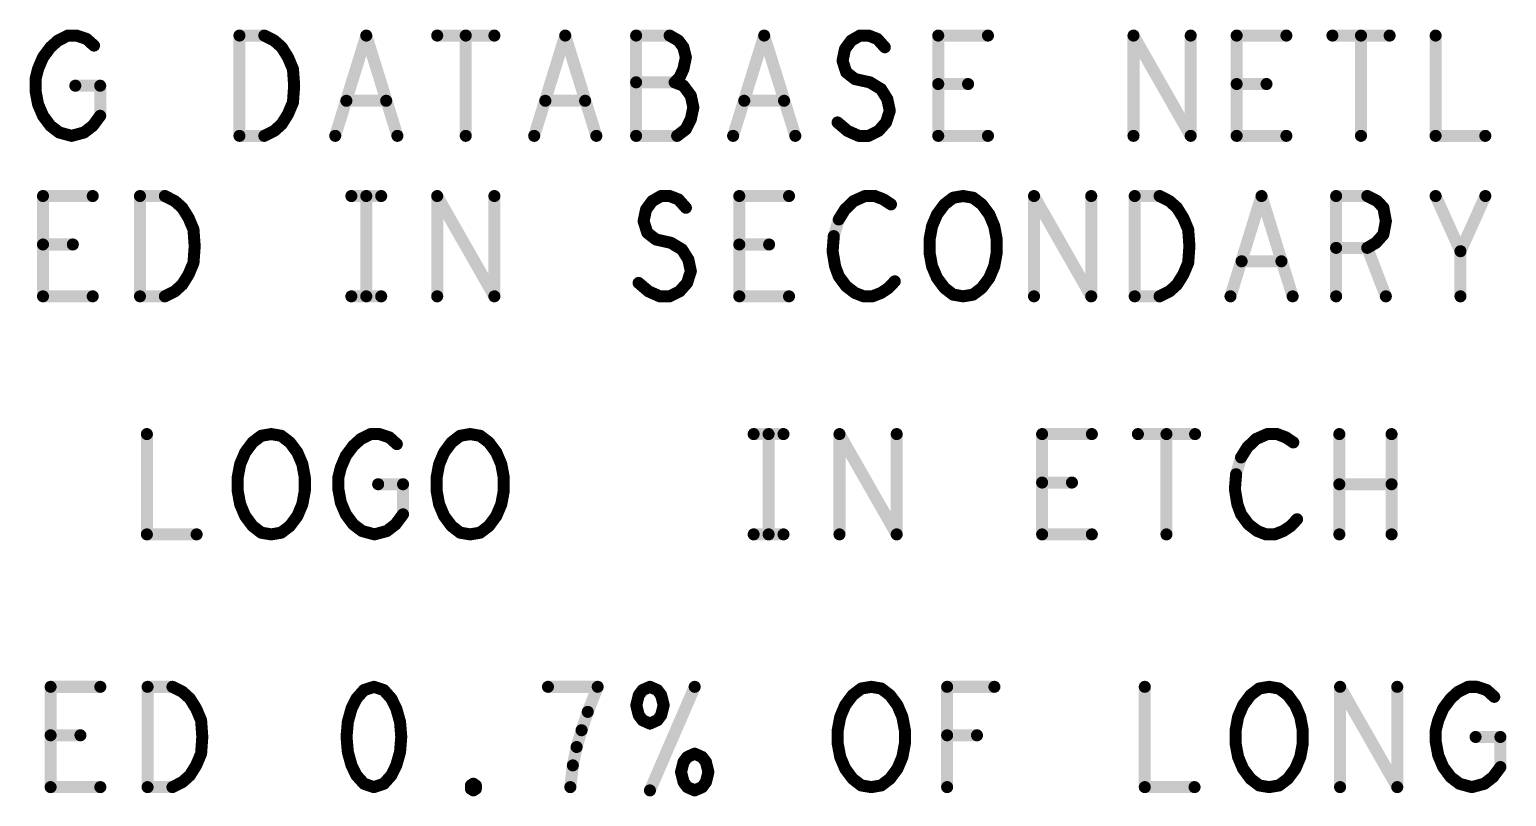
# Model space of a CAD drawing. Extents: x -14.2 to 19.9, y -5.2 to 16.9.
# Drawn here: x -8.048 to -6.207, y 12.003 to 12.959 of the extents above; entities that cross this region are included whole.
import ezdxf

# ---------------------------------------------------------------- set-up
doc = ezdxf.new("R2010")
doc.units = 0
doc.layers.get('0').update_dxf_attribs({"linetype": 'CONTINUOUS'})
doc.layers.add('FAB', color=2, linetype='CONTINUOUS')

# ---------------------------------------------------------------- blocks, each defined once
blk = doc.blocks.new('ROUND_105')
at = {"const_width": 0.0075}
blk.add_lwpolyline([(-0.00375, 0, 1), (0.00375, 0, 1)], format="xyb", close=True, dxfattribs=at)

msp = doc.modelspace()

# ---------------------------------------------------------------- linework, layer by layer
at = {"layer": 'FAB', "const_width": 0.015}
for points in [[(-8.0311, 12.9247), (-8.0218, 12.9372)], [(-8.0218, 12.9372), (-8.0125, 12.9455)], [(-8.0125, 12.9455), (-8.0001, 12.9518)], [(-8.0001, 12.9518), (-7.9892, 12.9518)], [(-7.9892, 12.9518), (-7.9768, 12.9476)], [(-7.9768, 12.9476), (-7.9675, 12.9393)], [(-7.7862, 12.8268), (-7.7862, 12.9518)], [(-7.7862, 12.9518), (-7.7552, 12.9518)], [(-7.7552, 12.9518), (-7.7428, 12.9455)], [(-7.7428, 12.9455), (-7.7335, 12.9372)], [(-7.7335, 12.9372), (-7.7257, 12.9247)], [(-7.6668, 12.8268), (-7.6281, 12.9518)], [(-7.6281, 12.9518), (-7.5893, 12.8268)], [(-7.5397, 12.9518), (-7.4684, 12.9518)], [(-7.5041, 12.9518), (-7.5041, 12.8268)], [(-7.4188, 12.8268), (-7.3801, 12.9518)], [(-7.3801, 12.9518), (-7.3413, 12.8268)], [(-7.2499, 12.9518), (-7.2917, 12.9518)], [(-7.2917, 12.9518), (-7.2917, 12.8268)], [(-7.239, 12.9455), (-7.2499, 12.9518)], [(-7.2328, 12.9372), (-7.239, 12.9455)], [(-7.2297, 12.9247), (-7.2328, 12.9372)], [(-7.1708, 12.8268), (-7.1321, 12.9518)], [(-7.1321, 12.9518), (-7.0933, 12.8268)], [(-7.0313, 12.9351), (-7.0236, 12.9455)], [(-7.0236, 12.9455), (-7.0127, 12.9518)], [(-7.0127, 12.9518), (-7.0019, 12.9518)], [(-7.0019, 12.9518), (-6.991, 12.9476)], [(-6.991, 12.9476), (-6.9817, 12.9372)], [(-6.9151, 12.8268), (-6.9151, 12.9518)], [(-6.9151, 12.9518), (-6.8531, 12.9518)], [(-6.6717, 12.8268), (-6.6717, 12.9518)], [(-6.6717, 12.9518), (-6.6004, 12.8268)], [(-6.6004, 12.8268), (-6.6004, 12.9518)], [(-6.5431, 12.8268), (-6.5431, 12.9518)], [(-6.5431, 12.9518), (-6.4811, 12.9518)], [(-6.4237, 12.9518), (-6.3524, 12.9518)], [(-6.3881, 12.9518), (-6.3881, 12.8268)], [(-6.2951, 12.9518), (-6.2951, 12.8268)], [(-8.0373, 12.9101), (-8.0311, 12.9247)], [(-7.7257, 12.9247), (-7.7195, 12.9101)], [(-7.2328, 12.9101), (-7.2297, 12.9247)], [(-7.0344, 12.9205), (-7.0313, 12.9351)], [(-7.0298, 12.906), (-7.0344, 12.9205)], [(-8.0404, 12.8976), (-8.0373, 12.9101)], [(-7.7195, 12.9101), (-7.718, 12.8893)], [(-7.2437, 12.8935), (-7.2375, 12.8997)], [(-7.2375, 12.8997), (-7.2328, 12.9101)], [(-7.0189, 12.8976), (-7.0298, 12.906)], [(-8.0404, 12.883), (-8.0404, 12.8976)], [(-8.0373, 12.8664), (-8.0404, 12.883)], [(-7.9908, 12.8893), (-7.9598, 12.8893)], [(-7.9598, 12.8893), (-7.9598, 12.8518)], [(-7.718, 12.8893), (-7.7195, 12.8685)], [(-7.2437, 12.8935), (-7.2917, 12.8935)], [(-7.2328, 12.8893), (-7.2437, 12.8935)], [(-7.2235, 12.8768), (-7.2328, 12.8893)], [(-7.0003, 12.8935), (-7.0189, 12.8976)], [(-6.9864, 12.8851), (-7.0003, 12.8935)], [(-6.9786, 12.8726), (-6.9864, 12.8851)], [(-6.8779, 12.8914), (-6.9151, 12.8914)], [(-6.5059, 12.8914), (-6.5431, 12.8914)], [(-8.0311, 12.8518), (-8.0373, 12.8664)], [(-7.7195, 12.8685), (-7.7257, 12.8539)], [(-7.6033, 12.8705), (-7.6529, 12.8705)], [(-7.3553, 12.8705), (-7.4049, 12.8705)], [(-7.2204, 12.8622), (-7.2235, 12.8768)], [(-7.2235, 12.8476), (-7.2204, 12.8622)], [(-7.1073, 12.8705), (-7.1569, 12.8705)], [(-6.9755, 12.8581), (-6.9786, 12.8726)], [(-8.0218, 12.8393), (-8.0311, 12.8518)], [(-7.9598, 12.8518), (-7.9691, 12.8393)], [(-7.7257, 12.8539), (-7.7335, 12.8414)], [(-7.2297, 12.8351), (-7.2235, 12.8476)], [(-7.0406, 12.8435), (-7.0282, 12.833)], [(-6.9895, 12.833), (-6.9802, 12.8435)], [(-6.9802, 12.8435), (-6.9755, 12.8581)], [(-8.0109, 12.831), (-8.0218, 12.8393)], [(-7.9954, 12.8268), (-8.0109, 12.831)], [(-7.9799, 12.831), (-7.9954, 12.8268)], [(-7.9691, 12.8393), (-7.9799, 12.831)], [(-7.7552, 12.8268), (-7.7862, 12.8268)], [(-7.7428, 12.833), (-7.7552, 12.8268)], [(-7.7335, 12.8414), (-7.7428, 12.833)], [(-7.2917, 12.8268), (-7.2406, 12.8268)], [(-7.2406, 12.8268), (-7.2297, 12.8351)], [(-7.0282, 12.833), (-7.0143, 12.8268)], [(-7.0143, 12.8268), (-7.0019, 12.8268)], [(-7.0019, 12.8268), (-6.9895, 12.833)], [(-6.8531, 12.8268), (-6.9151, 12.8268)], [(-6.4811, 12.8268), (-6.5431, 12.8268)], [(-6.2951, 12.8268), (-6.2331, 12.8268)], [(-8.0311, 12.6268), (-8.0311, 12.7518)], [(-8.0311, 12.7518), (-7.9691, 12.7518)], [(-7.9102, 12.6268), (-7.9102, 12.7518)], [(-7.9102, 12.7518), (-7.8792, 12.7518)], [(-7.8792, 12.7518), (-7.8668, 12.7455)], [(-7.6467, 12.7518), (-7.6095, 12.7518)], [(-7.6281, 12.7518), (-7.6281, 12.6268)], [(-7.5397, 12.6268), (-7.5397, 12.7518)], [(-7.5397, 12.7518), (-7.4684, 12.6268)], [(-7.4684, 12.6268), (-7.4684, 12.7518)], [(-7.2716, 12.7455), (-7.2607, 12.7518)], [(-7.2607, 12.7518), (-7.2499, 12.7518)], [(-7.2499, 12.7518), (-7.239, 12.7476)], [(-7.1631, 12.6268), (-7.1631, 12.7518)], [(-7.1631, 12.7518), (-7.1011, 12.7518)], [(-7.0065, 12.7518), (-7.0205, 12.7455)], [(-6.9941, 12.7518), (-7.0065, 12.7518)], [(-6.9833, 12.7476), (-6.9941, 12.7518)], [(-6.8965, 12.7497), (-6.8841, 12.7518)], [(-6.8841, 12.7518), (-6.8717, 12.7497)], [(-6.7957, 12.6268), (-6.7957, 12.7518)], [(-6.7957, 12.7518), (-6.7244, 12.6268)], [(-6.7244, 12.6268), (-6.7244, 12.7518)], [(-6.6702, 12.6268), (-6.6702, 12.7518)], [(-6.6702, 12.7518), (-6.6392, 12.7518)], [(-6.6392, 12.7518), (-6.6268, 12.7455)], [(-6.5508, 12.6268), (-6.5121, 12.7518)], [(-6.5121, 12.7518), (-6.4733, 12.6268)], [(-6.4191, 12.6268), (-6.4191, 12.7518)], [(-6.4191, 12.7518), (-6.3803, 12.7518)], [(-6.3803, 12.7518), (-6.3679, 12.7455)], [(-6.2641, 12.683), (-6.2951, 12.7518)], [(-6.2331, 12.7518), (-6.2641, 12.683)], [(-7.8668, 12.7455), (-7.8575, 12.7372)], [(-7.8575, 12.7372), (-7.8497, 12.7247)], [(-7.2824, 12.7205), (-7.2793, 12.7351)], [(-7.2793, 12.7351), (-7.2716, 12.7455)], [(-7.239, 12.7476), (-7.2297, 12.7372)], [(-7.0313, 12.7351), (-7.0391, 12.7226)], [(-7.0205, 12.7455), (-7.0313, 12.7351)], [(-6.974, 12.7414), (-6.9833, 12.7476)], [(-6.9166, 12.7289), (-6.9073, 12.7414)], [(-6.9073, 12.7414), (-6.8965, 12.7497)], [(-6.8717, 12.7497), (-6.8608, 12.7414)], [(-6.8608, 12.7414), (-6.8515, 12.7289)], [(-6.6268, 12.7455), (-6.6175, 12.7372)], [(-6.6175, 12.7372), (-6.6097, 12.7247)], [(-6.3679, 12.7455), (-6.3602, 12.7372)], [(-6.3602, 12.7372), (-6.3571, 12.7205)], [(-7.8497, 12.7247), (-7.8435, 12.7101)], [(-7.2778, 12.706), (-7.2824, 12.7205)], [(-7.0391, 12.7226), (-7.0453, 12.7018)], [(-6.9228, 12.7143), (-6.9166, 12.7289)], [(-6.8515, 12.7289), (-6.8453, 12.7143)], [(-6.6097, 12.7247), (-6.6035, 12.7101)], [(-6.3571, 12.7205), (-6.3602, 12.7039)], [(-7.8435, 12.7101), (-7.842, 12.6893)], [(-7.2669, 12.6976), (-7.2778, 12.706)], [(-7.2483, 12.6935), (-7.2669, 12.6976)], [(-7.0453, 12.7018), (-7.0468, 12.683)], [(-6.9259, 12.6976), (-6.9228, 12.7143)], [(-6.9259, 12.681), (-6.9259, 12.6976)], [(-6.8453, 12.7143), (-6.8422, 12.6976)], [(-6.8422, 12.6976), (-6.8422, 12.681)], [(-6.6035, 12.7101), (-6.602, 12.6893)], [(-6.3602, 12.7039), (-6.3695, 12.6935)], [(-7.9939, 12.6914), (-8.0311, 12.6914)], [(-7.842, 12.6893), (-7.8435, 12.6685)], [(-7.2344, 12.6851), (-7.2483, 12.6935)], [(-7.2266, 12.6726), (-7.2344, 12.6851)], [(-7.1259, 12.6914), (-7.1631, 12.6914)], [(-7.0468, 12.683), (-7.0437, 12.6643)], [(-6.9228, 12.6643), (-6.9259, 12.681)], [(-6.8422, 12.681), (-6.8453, 12.6643)], [(-6.602, 12.6893), (-6.6035, 12.6685)], [(-6.3803, 12.6872), (-6.4191, 12.6872)], [(-6.3695, 12.6935), (-6.3803, 12.6872)], [(-6.3803, 12.6872), (-6.3571, 12.6268)], [(-6.2641, 12.6268), (-6.2641, 12.683)], [(-7.8435, 12.6685), (-7.8497, 12.6539)], [(-7.2235, 12.6581), (-7.2266, 12.6726)], [(-7.0437, 12.6643), (-7.0391, 12.6518)], [(-6.9166, 12.6497), (-6.9228, 12.6643)], [(-6.8453, 12.6643), (-6.8515, 12.6497)], [(-6.6035, 12.6685), (-6.6097, 12.6539)], [(-6.4873, 12.6705), (-6.5369, 12.6705)], [(-7.8575, 12.6414), (-7.8668, 12.633)], [(-7.8497, 12.6539), (-7.8575, 12.6414)], [(-7.2886, 12.6435), (-7.2762, 12.633)], [(-7.2375, 12.633), (-7.2282, 12.6435)], [(-7.2282, 12.6435), (-7.2235, 12.6581)], [(-7.0391, 12.6518), (-7.0298, 12.6393)], [(-6.9771, 12.6372), (-6.9693, 12.6455)], [(-6.9073, 12.6372), (-6.9166, 12.6497)], [(-6.8515, 12.6497), (-6.8608, 12.6372)], [(-6.6175, 12.6414), (-6.6268, 12.633)], [(-6.6097, 12.6539), (-6.6175, 12.6414)], [(-7.9691, 12.6268), (-8.0311, 12.6268)], [(-7.8792, 12.6268), (-7.9102, 12.6268)], [(-7.8668, 12.633), (-7.8792, 12.6268)], [(-7.6467, 12.6268), (-7.6095, 12.6268)], [(-7.2762, 12.633), (-7.2623, 12.6268)], [(-7.2623, 12.6268), (-7.2499, 12.6268)], [(-7.2499, 12.6268), (-7.2375, 12.633)], [(-7.1011, 12.6268), (-7.1631, 12.6268)], [(-7.0298, 12.6393), (-7.0189, 12.631)], [(-7.0189, 12.631), (-7.0081, 12.6268)], [(-7.0081, 12.6268), (-6.9972, 12.6268)], [(-6.9972, 12.6268), (-6.9864, 12.631)], [(-6.9864, 12.631), (-6.9771, 12.6372)], [(-6.8965, 12.6289), (-6.9073, 12.6372)], [(-6.8841, 12.6268), (-6.8965, 12.6289)], [(-6.8717, 12.6289), (-6.8841, 12.6268)], [(-6.8608, 12.6372), (-6.8717, 12.6289)], [(-6.6392, 12.6268), (-6.6702, 12.6268)], [(-6.6268, 12.633), (-6.6392, 12.6268)], [(-7.9016, 12.4551), (-7.9016, 12.3301)], [(-7.7791, 12.4322), (-7.7698, 12.4447)], [(-7.7698, 12.4447), (-7.759, 12.453)], [(-7.759, 12.453), (-7.7466, 12.4551)], [(-7.7466, 12.4551), (-7.7342, 12.453)], [(-7.7342, 12.453), (-7.7233, 12.4447)], [(-7.7233, 12.4447), (-7.714, 12.4322)], [(-7.6536, 12.428), (-7.6443, 12.4405)], [(-7.6443, 12.4405), (-7.635, 12.4489)], [(-7.635, 12.4489), (-7.6226, 12.4551)], [(-7.6226, 12.4551), (-7.6117, 12.4551)], [(-7.6117, 12.4551), (-7.5993, 12.451)], [(-7.5993, 12.451), (-7.59, 12.4426)], [(-7.5311, 12.4322), (-7.5218, 12.4447)], [(-7.5218, 12.4447), (-7.511, 12.453)], [(-7.511, 12.453), (-7.4986, 12.4551)], [(-7.4986, 12.4551), (-7.4862, 12.453)], [(-7.4862, 12.453), (-7.4753, 12.4447)], [(-7.4753, 12.4447), (-7.466, 12.4322)], [(-7.1452, 12.4551), (-7.108, 12.4551)], [(-7.1266, 12.4551), (-7.1266, 12.3301)], [(-7.0382, 12.3301), (-7.0382, 12.4551)], [(-7.0382, 12.4551), (-6.9669, 12.3301)], [(-6.9669, 12.3301), (-6.9669, 12.4551)], [(-6.7856, 12.3301), (-6.7856, 12.4551)], [(-6.7856, 12.4551), (-6.7236, 12.4551)], [(-6.6662, 12.4551), (-6.5949, 12.4551)], [(-6.6306, 12.4551), (-6.6306, 12.3301)], [(-6.5298, 12.4385), (-6.5376, 12.426)], [(-6.519, 12.4489), (-6.5298, 12.4385)], [(-6.505, 12.4551), (-6.519, 12.4489)], [(-6.4926, 12.4551), (-6.505, 12.4551)], [(-6.4818, 12.451), (-6.4926, 12.4551)], [(-6.4725, 12.4447), (-6.4818, 12.451)], [(-6.4151, 12.3301), (-6.4151, 12.4551)], [(-6.35, 12.4551), (-6.35, 12.3301)], [(-7.7853, 12.4176), (-7.7791, 12.4322)], [(-7.714, 12.4322), (-7.7078, 12.4176)], [(-7.6598, 12.4135), (-7.6536, 12.428)], [(-7.5373, 12.4176), (-7.5311, 12.4322)], [(-7.466, 12.4322), (-7.4598, 12.4176)], [(-6.5376, 12.426), (-6.5438, 12.4051)], [(-7.7884, 12.401), (-7.7853, 12.4176)], [(-7.7078, 12.4176), (-7.7047, 12.401)], [(-7.6629, 12.401), (-7.6598, 12.4135)], [(-7.5404, 12.401), (-7.5373, 12.4176)], [(-7.4598, 12.4176), (-7.4567, 12.401)], [(-6.5438, 12.4051), (-6.5453, 12.3864)], [(-7.7884, 12.3843), (-7.7884, 12.401)], [(-7.7853, 12.3676), (-7.7884, 12.3843)], [(-7.7047, 12.3843), (-7.7078, 12.3676)], [(-7.7047, 12.401), (-7.7047, 12.3843)], [(-7.6629, 12.3864), (-7.6629, 12.401)], [(-7.6598, 12.3697), (-7.6629, 12.3864)], [(-7.6133, 12.3926), (-7.5823, 12.3926)], [(-7.5823, 12.3926), (-7.5823, 12.3551)], [(-7.5404, 12.3843), (-7.5404, 12.401)], [(-7.5373, 12.3676), (-7.5404, 12.3843)], [(-7.4567, 12.3843), (-7.4598, 12.3676)], [(-7.4567, 12.401), (-7.4567, 12.3843)], [(-6.7484, 12.3947), (-6.7856, 12.3947)], [(-6.5453, 12.3864), (-6.5422, 12.3676)], [(-6.35, 12.3926), (-6.4151, 12.3926)], [(-7.7791, 12.353), (-7.7853, 12.3676)], [(-7.7078, 12.3676), (-7.714, 12.353)], [(-7.6536, 12.3551), (-7.6598, 12.3697)], [(-7.5311, 12.353), (-7.5373, 12.3676)], [(-7.4598, 12.3676), (-7.466, 12.353)], [(-6.5422, 12.3676), (-6.5376, 12.3551)], [(-7.7698, 12.3405), (-7.7791, 12.353)], [(-7.714, 12.353), (-7.7233, 12.3405)], [(-7.6443, 12.3426), (-7.6536, 12.3551)], [(-7.5823, 12.3551), (-7.5916, 12.3426)], [(-7.5218, 12.3405), (-7.5311, 12.353)], [(-7.466, 12.353), (-7.4753, 12.3405)], [(-6.5376, 12.3551), (-6.5283, 12.3426)], [(-6.4756, 12.3405), (-6.4678, 12.3489)], [(-7.9016, 12.3301), (-7.8396, 12.3301)], [(-7.759, 12.3322), (-7.7698, 12.3405)], [(-7.7466, 12.3301), (-7.759, 12.3322)], [(-7.7342, 12.3322), (-7.7466, 12.3301)], [(-7.7233, 12.3405), (-7.7342, 12.3322)], [(-7.6334, 12.3343), (-7.6443, 12.3426)], [(-7.6179, 12.3301), (-7.6334, 12.3343)], [(-7.6024, 12.3343), (-7.6179, 12.3301)], [(-7.5916, 12.3426), (-7.6024, 12.3343)], [(-7.511, 12.3322), (-7.5218, 12.3405)], [(-7.4986, 12.3301), (-7.511, 12.3322)], [(-7.4862, 12.3322), (-7.4986, 12.3301)], [(-7.4753, 12.3405), (-7.4862, 12.3322)], [(-7.1452, 12.3301), (-7.108, 12.3301)], [(-6.7236, 12.3301), (-6.7856, 12.3301)], [(-6.5283, 12.3426), (-6.5174, 12.3343)], [(-6.5174, 12.3343), (-6.5066, 12.3301)], [(-6.5066, 12.3301), (-6.4957, 12.3301)], [(-6.4957, 12.3301), (-6.4849, 12.3343)], [(-6.4849, 12.3343), (-6.4756, 12.3405)], [(-8.0216, 12.0151), (-8.0216, 12.1401)], [(-8.0216, 12.1401), (-7.9596, 12.1401)], [(-7.9007, 12.0151), (-7.9007, 12.1401)], [(-7.9007, 12.1401), (-7.8697, 12.1401)], [(-7.8697, 12.1401), (-7.8573, 12.1339)], [(-7.8573, 12.1339), (-7.848, 12.1255)], [(-7.848, 12.1255), (-7.8402, 12.113)], [(-7.6403, 12.1255), (-7.6465, 12.113)], [(-7.631, 12.136), (-7.6403, 12.1255)], [(-7.6186, 12.1401), (-7.631, 12.136)], [(-7.6062, 12.136), (-7.6186, 12.1401)], [(-7.5969, 12.1255), (-7.6062, 12.136)], [(-7.5907, 12.113), (-7.5969, 12.1255)], [(-7.3396, 12.1401), (-7.4016, 12.1401)], [(-7.352, 12.1089), (-7.3396, 12.1401)], [(-7.2884, 12.1297), (-7.2915, 12.1172)], [(-7.2838, 12.136), (-7.2884, 12.1297)], [(-7.2745, 12.1401), (-7.2838, 12.136)], [(-7.2745, 12.011), (-7.2187, 12.1401)], [(-7.2652, 12.136), (-7.2745, 12.1401)], [(-7.2605, 12.1297), (-7.2652, 12.136)], [(-7.2574, 12.1172), (-7.2605, 12.1297)], [(-7.0311, 12.1172), (-7.0218, 12.1297)], [(-7.0218, 12.1297), (-7.011, 12.138)], [(-7.011, 12.138), (-6.9986, 12.1401)], [(-6.9986, 12.1401), (-6.9862, 12.138)], [(-6.9862, 12.138), (-6.9753, 12.1297)], [(-6.9753, 12.1297), (-6.966, 12.1172)], [(-6.904, 12.0151), (-6.904, 12.1401)], [(-6.904, 12.1401), (-6.8451, 12.1401)], [(-6.6576, 12.1401), (-6.6576, 12.0151)], [(-6.5351, 12.1172), (-6.5258, 12.1297)], [(-6.5258, 12.1297), (-6.515, 12.138)], [(-6.515, 12.138), (-6.5026, 12.1401)], [(-6.5026, 12.1401), (-6.4902, 12.138)], [(-6.4902, 12.138), (-6.4793, 12.1297)], [(-6.4793, 12.1297), (-6.47, 12.1172)], [(-6.4142, 12.0151), (-6.4142, 12.1401)], [(-6.4142, 12.1401), (-6.3429, 12.0151)], [(-6.3429, 12.0151), (-6.3429, 12.1401)], [(-6.2856, 12.113), (-6.2763, 12.1255)], [(-6.2763, 12.1255), (-6.267, 12.1339)], [(-6.267, 12.1339), (-6.2546, 12.1401)], [(-6.2546, 12.1401), (-6.2437, 12.1401)], [(-6.2437, 12.1401), (-6.2313, 12.136)], [(-6.2313, 12.136), (-6.222, 12.1276)], [(-7.8402, 12.113), (-7.834, 12.0985)], [(-7.6465, 12.113), (-7.6511, 12.0964)], [(-7.586, 12.0964), (-7.5907, 12.113)], [(-7.3597, 12.086), (-7.352, 12.1089)], [(-7.2915, 12.1172), (-7.2884, 12.1047)], [(-7.2605, 12.1047), (-7.2574, 12.1172)], [(-7.0373, 12.1026), (-7.0311, 12.1172)], [(-6.966, 12.1172), (-6.9598, 12.1026)], [(-6.5413, 12.1026), (-6.5351, 12.1172)], [(-6.47, 12.1172), (-6.4638, 12.1026)], [(-6.2918, 12.0985), (-6.2856, 12.113)], [(-7.834, 12.0985), (-7.8325, 12.0776)], [(-7.6511, 12.0964), (-7.6527, 12.0776)], [(-7.5845, 12.0776), (-7.586, 12.0964)], [(-7.2884, 12.1047), (-7.2838, 12.0985)], [(-7.2838, 12.0985), (-7.2745, 12.0943)], [(-7.2745, 12.0943), (-7.2652, 12.0985)], [(-7.2652, 12.0985), (-7.2605, 12.1047)], [(-7.0404, 12.086), (-7.0373, 12.1026)], [(-6.9598, 12.1026), (-6.9567, 12.086)], [(-6.5444, 12.086), (-6.5413, 12.1026)], [(-6.4638, 12.1026), (-6.4607, 12.086)], [(-6.2949, 12.086), (-6.2918, 12.0985)], [(-7.9844, 12.0797), (-8.0216, 12.0797)], [(-7.8325, 12.0776), (-7.834, 12.0568)], [(-7.6527, 12.0776), (-7.6511, 12.0589)], [(-7.586, 12.0589), (-7.5845, 12.0776)], [(-7.3659, 12.0651), (-7.3597, 12.086)], [(-7.0404, 12.0693), (-7.0404, 12.086)], [(-6.9567, 12.086), (-6.9567, 12.0693)], [(-6.8668, 12.0797), (-6.904, 12.0797)], [(-6.5444, 12.0693), (-6.5444, 12.086)], [(-6.4607, 12.086), (-6.4607, 12.0693)], [(-6.2949, 12.0714), (-6.2949, 12.086)], [(-6.2918, 12.0547), (-6.2949, 12.0714)], [(-6.2453, 12.0776), (-6.2143, 12.0776)], [(-6.2143, 12.0776), (-6.2143, 12.0401)], [(-7.834, 12.0568), (-7.8402, 12.0422)], [(-7.6511, 12.0589), (-7.6465, 12.0422)], [(-7.5907, 12.0422), (-7.586, 12.0589)], [(-7.3706, 12.0422), (-7.3659, 12.0651)], [(-7.228, 12.0526), (-7.2326, 12.0464)], [(-7.2187, 12.0568), (-7.228, 12.0526)], [(-7.2094, 12.0526), (-7.2187, 12.0568)], [(-7.2047, 12.0464), (-7.2094, 12.0526)], [(-7.0373, 12.0526), (-7.0404, 12.0693)], [(-7.0311, 12.038), (-7.0373, 12.0526)], [(-6.9598, 12.0526), (-6.966, 12.038)], [(-6.9567, 12.0693), (-6.9598, 12.0526)], [(-6.5413, 12.0526), (-6.5444, 12.0693)], [(-6.5351, 12.038), (-6.5413, 12.0526)], [(-6.4638, 12.0526), (-6.47, 12.038)], [(-6.4607, 12.0693), (-6.4638, 12.0526)], [(-6.2856, 12.0401), (-6.2918, 12.0547)], [(-7.8402, 12.0422), (-7.848, 12.0297)], [(-7.6465, 12.0422), (-7.6403, 12.0297)], [(-7.5969, 12.0297), (-7.5907, 12.0422)], [(-7.3737, 12.0151), (-7.3706, 12.0422)], [(-7.2326, 12.0464), (-7.2357, 12.0339)], [(-7.2357, 12.0339), (-7.2326, 12.0214)], [(-7.2016, 12.0339), (-7.2047, 12.0464)], [(-7.2047, 12.0214), (-7.2016, 12.0339)], [(-7.0218, 12.0255), (-7.0311, 12.038)], [(-6.966, 12.038), (-6.9753, 12.0255)], [(-6.5258, 12.0255), (-6.5351, 12.038)], [(-6.47, 12.038), (-6.4793, 12.0255)], [(-6.2763, 12.0276), (-6.2856, 12.0401)], [(-6.2143, 12.0401), (-6.2236, 12.0276)], [(-7.9596, 12.0151), (-8.0216, 12.0151)], [(-7.8697, 12.0151), (-7.9007, 12.0151)], [(-7.8573, 12.0214), (-7.8697, 12.0151)], [(-7.848, 12.0297), (-7.8573, 12.0214)], [(-7.6403, 12.0297), (-7.631, 12.0193)], [(-7.631, 12.0193), (-7.6186, 12.0151)], [(-7.6186, 12.0151), (-7.6062, 12.0193)], [(-7.6062, 12.0193), (-7.5969, 12.0297)], [(-7.4977, 12.0172), (-7.4946, 12.0193)], [(-7.4977, 12.013), (-7.4977, 12.0172)], [(-7.4946, 12.0193), (-7.4915, 12.0172)], [(-7.4915, 12.0172), (-7.4915, 12.013)], [(-7.2326, 12.0214), (-7.228, 12.0151)], [(-7.228, 12.0151), (-7.2187, 12.011)], [(-7.2187, 12.011), (-7.2094, 12.0151)], [(-7.2094, 12.0151), (-7.2047, 12.0214)], [(-7.011, 12.0172), (-7.0218, 12.0255)], [(-6.9986, 12.0151), (-7.011, 12.0172)], [(-6.9862, 12.0172), (-6.9986, 12.0151)], [(-6.9753, 12.0255), (-6.9862, 12.0172)], [(-6.6576, 12.0151), (-6.5956, 12.0151)], [(-6.515, 12.0172), (-6.5258, 12.0255)], [(-6.5026, 12.0151), (-6.515, 12.0172)], [(-6.4902, 12.0172), (-6.5026, 12.0151)], [(-6.4793, 12.0255), (-6.4902, 12.0172)], [(-6.2654, 12.0193), (-6.2763, 12.0276)], [(-6.2499, 12.0151), (-6.2654, 12.0193)], [(-6.2344, 12.0193), (-6.2499, 12.0151)], [(-6.2236, 12.0276), (-6.2344, 12.0193)], [(-7.4946, 12.011), (-7.4977, 12.013)], [(-7.4915, 12.013), (-7.4946, 12.011)]]:
    msp.add_lwpolyline(points, dxfattribs=at)

# ---------------------------------------------------------------- block references
at = {"layer": 'FAB'}
for p in [(-8.0218, 12.9372), (-8.0218, 12.9372), (-8.0125, 12.9455), (-8.0125, 12.9455), (-8.0001, 12.9518), (-8.0001, 12.9518), (-7.9892, 12.9518), (-7.9892, 12.9518), (-7.9768, 12.9476), (-7.9768, 12.9476), (-7.9675, 12.9393), (-7.7862, 12.9518), (-7.7862, 12.9518), (-7.7552, 12.9518), (-7.7552, 12.9518), (-7.7428, 12.9455), (-7.7428, 12.9455), (-7.7335, 12.9372), (-7.7335, 12.9372), (-7.6281, 12.9518), (-7.6281, 12.9518), (-7.5397, 12.9518), (-7.5041, 12.9518), (-7.4684, 12.9518), (-7.3801, 12.9518), (-7.3801, 12.9518), (-7.2917, 12.9518), (-7.2917, 12.9518), (-7.2499, 12.9518), (-7.2499, 12.9518), (-7.239, 12.9455), (-7.239, 12.9455), (-7.2328, 12.9372), (-7.2328, 12.9372), (-7.1321, 12.9518), (-7.1321, 12.9518), (-7.0236, 12.9455), (-7.0236, 12.9455), (-7.0127, 12.9518), (-7.0127, 12.9518), (-7.0019, 12.9518), (-7.0019, 12.9518), (-6.991, 12.9476), (-6.991, 12.9476), (-6.9817, 12.9372), (-6.9151, 12.9518), (-6.9151, 12.9518), (-6.8531, 12.9518), (-6.6717, 12.9518), (-6.6717, 12.9518), (-6.6004, 12.9518), (-6.5431, 12.9518), (-6.5431, 12.9518), (-6.4811, 12.9518), (-6.4237, 12.9518), (-6.3881, 12.9518), (-6.3524, 12.9518), (-6.2951, 12.9518), (-8.0311, 12.9247), (-8.0311, 12.9247), (-7.7257, 12.9247), (-7.7257, 12.9247), (-7.2297, 12.9247), (-7.2297, 12.9247), (-7.0344, 12.9205), (-7.0344, 12.9205), (-7.0313, 12.9351), (-7.0313, 12.9351), (-8.0373, 12.9101), (-8.0373, 12.9101), (-7.7195, 12.9101), (-7.7195, 12.9101), (-7.2375, 12.8997), (-7.2375, 12.8997), (-7.2328, 12.9101), (-7.2328, 12.9101), (-7.0298, 12.906), (-7.0298, 12.906), (-8.0404, 12.8976), (-8.0404, 12.8976), (-8.0404, 12.883), (-8.0404, 12.883), (-7.9908, 12.8893), (-7.9598, 12.8893), (-7.9598, 12.8893), (-7.718, 12.8893), (-7.718, 12.8893), (-7.2917, 12.8935), (-7.2437, 12.8935), (-7.2437, 12.8935), (-7.2437, 12.8935), (-7.2328, 12.8893), (-7.2328, 12.8893), (-7.0189, 12.8976), (-7.0189, 12.8976), (-7.0003, 12.8935), (-7.0003, 12.8935), (-6.9864, 12.8851), (-6.9864, 12.8851), (-6.9151, 12.8914), (-6.8779, 12.8914), (-6.5431, 12.8914), (-6.5059, 12.8914), (-8.0373, 12.8664), (-8.0373, 12.8664), (-7.7195, 12.8685), (-7.7195, 12.8685), (-7.6529, 12.8705), (-7.6033, 12.8705), (-7.4049, 12.8705), (-7.3553, 12.8705), (-7.2235, 12.8768), (-7.2235, 12.8768), (-7.2204, 12.8622), (-7.2204, 12.8622), (-7.1569, 12.8705), (-7.1073, 12.8705), (-6.9786, 12.8726), (-6.9786, 12.8726), (-8.0311, 12.8518), (-8.0311, 12.8518), (-7.9598, 12.8518), (-7.9598, 12.8518), (-7.7257, 12.8539), (-7.7257, 12.8539), (-7.2235, 12.8476), (-7.2235, 12.8476), (-7.0406, 12.8435), (-6.9802, 12.8435), (-6.9802, 12.8435), (-6.9755, 12.8581), (-6.9755, 12.8581), (-8.0218, 12.8393), (-8.0218, 12.8393), (-8.0109, 12.831), (-8.0109, 12.831), (-7.9954, 12.8268), (-7.9954, 12.8268), (-7.9799, 12.831), (-7.9799, 12.831), (-7.9691, 12.8393), (-7.9691, 12.8393), (-7.7862, 12.8268), (-7.7862, 12.8268), (-7.7552, 12.8268), (-7.7552, 12.8268), (-7.7428, 12.833), (-7.7428, 12.833), (-7.7335, 12.8414), (-7.7335, 12.8414), (-7.6668, 12.8268), (-7.5893, 12.8268), (-7.5041, 12.8268), (-7.4188, 12.8268), (-7.3413, 12.8268), (-7.2917, 12.8268), (-7.2917, 12.8268), (-7.2406, 12.8268), (-7.2406, 12.8268), (-7.2297, 12.8351), (-7.2297, 12.8351), (-7.1708, 12.8268), (-7.0933, 12.8268), (-7.0282, 12.833), (-7.0282, 12.833), (-7.0143, 12.8268), (-7.0143, 12.8268), (-7.0019, 12.8268), (-7.0019, 12.8268), (-6.9895, 12.833), (-6.9895, 12.833), (-6.9151, 12.8268), (-6.9151, 12.8268), (-6.8531, 12.8268), (-6.6717, 12.8268), (-6.6004, 12.8268), (-6.6004, 12.8268), (-6.5431, 12.8268), (-6.5431, 12.8268), (-6.4811, 12.8268), (-6.3881, 12.8268), (-6.2951, 12.8268), (-6.2951, 12.8268), (-6.2331, 12.8268), (-8.0311, 12.7518), (-8.0311, 12.7518), (-7.9691, 12.7518), (-7.9102, 12.7518), (-7.9102, 12.7518), (-7.8792, 12.7518), (-7.8792, 12.7518), (-7.6467, 12.7518), (-7.6281, 12.7518), (-7.6095, 12.7518), (-7.5397, 12.7518), (-7.5397, 12.7518), (-7.4684, 12.7518), (-7.2607, 12.7518), (-7.2607, 12.7518), (-7.2499, 12.7518), (-7.2499, 12.7518), (-7.1631, 12.7518), (-7.1631, 12.7518), (-7.1011, 12.7518), (-7.0065, 12.7518), (-7.0065, 12.7518), (-6.9941, 12.7518), (-6.9941, 12.7518), (-6.8841, 12.7518), (-6.8841, 12.7518), (-6.7957, 12.7518), (-6.7957, 12.7518), (-6.7244, 12.7518), (-6.6702, 12.7518), (-6.6702, 12.7518), (-6.6392, 12.7518), (-6.6392, 12.7518), (-6.5121, 12.7518), (-6.5121, 12.7518), (-6.4191, 12.7518), (-6.4191, 12.7518), (-6.3803, 12.7518), (-6.3803, 12.7518), (-6.2951, 12.7518), (-6.2331, 12.7518), (-7.8668, 12.7455), (-7.8668, 12.7455), (-7.8575, 12.7372), (-7.8575, 12.7372), (-7.2793, 12.7351), (-7.2793, 12.7351), (-7.2716, 12.7455), (-7.2716, 12.7455), (-7.239, 12.7476), (-7.239, 12.7476), (-7.2297, 12.7372), (-7.0313, 12.7351), (-7.0313, 12.7351), (-7.0205, 12.7455), (-7.0205, 12.7455), (-6.9833, 12.7476), (-6.9833, 12.7476), (-6.974, 12.7414), (-6.9073, 12.7414), (-6.9073, 12.7414), (-6.8965, 12.7497), (-6.8965, 12.7497), (-6.8717, 12.7497), (-6.8717, 12.7497), (-6.8608, 12.7414), (-6.8608, 12.7414), (-6.6268, 12.7455), (-6.6268, 12.7455), (-6.6175, 12.7372), (-6.6175, 12.7372), (-6.3679, 12.7455), (-6.3679, 12.7455), (-6.3602, 12.7372), (-6.3602, 12.7372), (-7.8497, 12.7247), (-7.8497, 12.7247), (-7.2824, 12.7205), (-7.2824, 12.7205), (-7.0391, 12.7226), (-7.0391, 12.7226), (-6.9166, 12.7289), (-6.9166, 12.7289), (-6.8515, 12.7289), (-6.8515, 12.7289), (-6.6097, 12.7247), (-6.6097, 12.7247), (-6.3571, 12.7205), (-6.3571, 12.7205), (-7.8435, 12.7101), (-7.8435, 12.7101), (-7.2778, 12.706), (-7.2778, 12.706), (-7.2669, 12.6976), (-7.2669, 12.6976), (-7.0453, 12.7018), (-7.0453, 12.7018), (-6.9259, 12.6976), (-6.9259, 12.6976), (-6.9228, 12.7143), (-6.9228, 12.7143), (-6.8453, 12.7143), (-6.8453, 12.7143), (-6.8422, 12.6976), (-6.8422, 12.6976), (-6.6035, 12.7101), (-6.6035, 12.7101), (-6.3602, 12.7039), (-6.3602, 12.7039), (-8.0311, 12.6914), (-7.9939, 12.6914), (-7.842, 12.6893), (-7.842, 12.6893), (-7.2483, 12.6935), (-7.2483, 12.6935), (-7.2344, 12.6851), (-7.2344, 12.6851), (-7.1631, 12.6914), (-7.1259, 12.6914), (-7.0468, 12.683), (-7.0468, 12.683), (-6.9259, 12.681), (-6.9259, 12.681), (-6.8422, 12.681), (-6.8422, 12.681), (-6.602, 12.6893), (-6.602, 12.6893), (-6.4191, 12.6872), (-6.3803, 12.6872), (-6.3803, 12.6872), (-6.3803, 12.6872), (-6.3695, 12.6935), (-6.3695, 12.6935), (-6.2641, 12.683), (-6.2641, 12.683), (-6.2641, 12.683), (-7.8435, 12.6685), (-7.8435, 12.6685), (-7.2266, 12.6726), (-7.2266, 12.6726), (-7.0437, 12.6643), (-7.0437, 12.6643), (-6.9228, 12.6643), (-6.9228, 12.6643), (-6.8453, 12.6643), (-6.8453, 12.6643), (-6.6035, 12.6685), (-6.6035, 12.6685), (-6.5369, 12.6705), (-6.4873, 12.6705), (-7.8575, 12.6414), (-7.8575, 12.6414), (-7.8497, 12.6539), (-7.8497, 12.6539), (-7.2886, 12.6435), (-7.2282, 12.6435), (-7.2282, 12.6435), (-7.2235, 12.6581), (-7.2235, 12.6581), (-7.0391, 12.6518), (-7.0391, 12.6518), (-6.9693, 12.6455), (-6.9166, 12.6497), (-6.9166, 12.6497), (-6.8515, 12.6497), (-6.8515, 12.6497), (-6.6175, 12.6414), (-6.6175, 12.6414), (-6.6097, 12.6539), (-6.6097, 12.6539), (-8.0311, 12.6268), (-8.0311, 12.6268), (-7.9691, 12.6268), (-7.9102, 12.6268), (-7.9102, 12.6268), (-7.8792, 12.6268), (-7.8792, 12.6268), (-7.8668, 12.633), (-7.8668, 12.633), (-7.6467, 12.6268), (-7.6281, 12.6268), (-7.6095, 12.6268), (-7.5397, 12.6268), (-7.4684, 12.6268), (-7.4684, 12.6268), (-7.2762, 12.633), (-7.2762, 12.633), (-7.2623, 12.6268), (-7.2623, 12.6268), (-7.2499, 12.6268), (-7.2499, 12.6268), (-7.2375, 12.633), (-7.2375, 12.633), (-7.1631, 12.6268), (-7.1631, 12.6268), (-7.1011, 12.6268), (-7.0298, 12.6393), (-7.0298, 12.6393), (-7.0189, 12.631), (-7.0189, 12.631), (-7.0081, 12.6268), (-7.0081, 12.6268), (-6.9972, 12.6268), (-6.9972, 12.6268), (-6.9864, 12.631), (-6.9864, 12.631), (-6.9771, 12.6372), (-6.9771, 12.6372), (-6.9073, 12.6372), (-6.9073, 12.6372), (-6.8965, 12.6289), (-6.8965, 12.6289), (-6.8841, 12.6268), (-6.8841, 12.6268), (-6.8717, 12.6289), (-6.8717, 12.6289), (-6.8608, 12.6372), (-6.8608, 12.6372), (-6.7957, 12.6268), (-6.7244, 12.6268), (-6.7244, 12.6268), (-6.6702, 12.6268), (-6.6702, 12.6268), (-6.6392, 12.6268), (-6.6392, 12.6268), (-6.6268, 12.633), (-6.6268, 12.633), (-6.5508, 12.6268), (-6.4733, 12.6268), (-6.4191, 12.6268), (-6.3571, 12.6268), (-6.2641, 12.6268), (-7.9016, 12.4551), (-7.7698, 12.4447), (-7.7698, 12.4447), (-7.759, 12.453), (-7.759, 12.453), (-7.7466, 12.4551), (-7.7466, 12.4551), (-7.7342, 12.453), (-7.7342, 12.453), (-7.7233, 12.4447), (-7.7233, 12.4447), (-7.6443, 12.4405), (-7.6443, 12.4405), (-7.635, 12.4489), (-7.635, 12.4489), (-7.6226, 12.4551), (-7.6226, 12.4551), (-7.6117, 12.4551), (-7.6117, 12.4551), (-7.5993, 12.451), (-7.5993, 12.451), (-7.59, 12.4426), (-7.5218, 12.4447), (-7.5218, 12.4447), (-7.511, 12.453), (-7.511, 12.453), (-7.4986, 12.4551), (-7.4986, 12.4551), (-7.4862, 12.453), (-7.4862, 12.453), (-7.4753, 12.4447), (-7.4753, 12.4447), (-7.1452, 12.4551), (-7.1266, 12.4551), (-7.108, 12.4551), (-7.0382, 12.4551), (-7.0382, 12.4551), (-6.9669, 12.4551), (-6.7856, 12.4551), (-6.7856, 12.4551), (-6.7236, 12.4551), (-6.6662, 12.4551), (-6.6306, 12.4551), (-6.5949, 12.4551), (-6.5298, 12.4385), (-6.5298, 12.4385), (-6.519, 12.4489), (-6.519, 12.4489), (-6.505, 12.4551), (-6.505, 12.4551), (-6.4926, 12.4551), (-6.4926, 12.4551), (-6.4818, 12.451), (-6.4818, 12.451), (-6.4725, 12.4447), (-6.4151, 12.4551), (-6.35, 12.4551), (-7.7791, 12.4322), (-7.7791, 12.4322), (-7.714, 12.4322), (-7.714, 12.4322), (-7.6536, 12.428), (-7.6536, 12.428), (-7.5311, 12.4322), (-7.5311, 12.4322), (-7.466, 12.4322), (-7.466, 12.4322), (-6.5376, 12.426), (-6.5376, 12.426), (-7.7853, 12.4176), (-7.7853, 12.4176), (-7.7078, 12.4176), (-7.7078, 12.4176), (-7.6598, 12.4135), (-7.6598, 12.4135), (-7.5373, 12.4176), (-7.5373, 12.4176), (-7.4598, 12.4176), (-7.4598, 12.4176), (-6.5438, 12.4051), (-6.5438, 12.4051), (-7.7884, 12.401), (-7.7884, 12.401), (-7.7884, 12.3843), (-7.7884, 12.3843), (-7.7047, 12.401), (-7.7047, 12.401), (-7.7047, 12.3843), (-7.7047, 12.3843), (-7.6629, 12.401), (-7.6629, 12.401), (-7.6629, 12.3864), (-7.6629, 12.3864), (-7.6133, 12.3926), (-7.5823, 12.3926), (-7.5823, 12.3926), (-7.5404, 12.401), (-7.5404, 12.401), (-7.5404, 12.3843), (-7.5404, 12.3843), (-7.4567, 12.401), (-7.4567, 12.401), (-7.4567, 12.3843), (-7.4567, 12.3843), (-6.7856, 12.3947), (-6.7484, 12.3947), (-6.5453, 12.3864), (-6.5453, 12.3864), (-6.4151, 12.3926), (-6.35, 12.3926), (-7.7853, 12.3676), (-7.7853, 12.3676), (-7.7078, 12.3676), (-7.7078, 12.3676), (-7.6598, 12.3697), (-7.6598, 12.3697), (-7.5373, 12.3676), (-7.5373, 12.3676), (-7.4598, 12.3676), (-7.4598, 12.3676), (-6.5422, 12.3676), (-6.5422, 12.3676), (-7.7791, 12.353), (-7.7791, 12.353), (-7.714, 12.353), (-7.714, 12.353), (-7.6536, 12.3551), (-7.6536, 12.3551), (-7.5823, 12.3551), (-7.5823, 12.3551), (-7.5311, 12.353), (-7.5311, 12.353), (-7.466, 12.353), (-7.466, 12.353), (-6.5376, 12.3551), (-6.5376, 12.3551), (-6.4678, 12.3489), (-7.9016, 12.3301), (-7.9016, 12.3301), (-7.8396, 12.3301), (-7.7698, 12.3405), (-7.7698, 12.3405), (-7.759, 12.3322), (-7.759, 12.3322), (-7.7466, 12.3301), (-7.7466, 12.3301), (-7.7342, 12.3322), (-7.7342, 12.3322), (-7.7233, 12.3405), (-7.7233, 12.3405), (-7.6443, 12.3426), (-7.6443, 12.3426), (-7.6334, 12.3343), (-7.6334, 12.3343), (-7.6179, 12.3301), (-7.6179, 12.3301), (-7.6024, 12.3343), (-7.6024, 12.3343), (-7.5916, 12.3426), (-7.5916, 12.3426), (-7.5218, 12.3405), (-7.5218, 12.3405), (-7.511, 12.3322), (-7.511, 12.3322), (-7.4986, 12.3301), (-7.4986, 12.3301), (-7.4862, 12.3322), (-7.4862, 12.3322), (-7.4753, 12.3405), (-7.4753, 12.3405), (-7.1452, 12.3301), (-7.1266, 12.3301), (-7.108, 12.3301), (-7.0382, 12.3301), (-6.9669, 12.3301), (-6.9669, 12.3301), (-6.7856, 12.3301), (-6.7856, 12.3301), (-6.7236, 12.3301), (-6.6306, 12.3301), (-6.5283, 12.3426), (-6.5283, 12.3426), (-6.5174, 12.3343), (-6.5174, 12.3343), (-6.5066, 12.3301), (-6.5066, 12.3301), (-6.4957, 12.3301), (-6.4957, 12.3301), (-6.4849, 12.3343), (-6.4849, 12.3343), (-6.4756, 12.3405), (-6.4756, 12.3405), (-6.4151, 12.3301), (-6.35, 12.3301), (-8.0216, 12.1401), (-8.0216, 12.1401), (-7.9596, 12.1401), (-7.9007, 12.1401), (-7.9007, 12.1401), (-7.8697, 12.1401), (-7.8697, 12.1401), (-7.8573, 12.1339), (-7.8573, 12.1339), (-7.848, 12.1255), (-7.848, 12.1255), (-7.6403, 12.1255), (-7.6403, 12.1255), (-7.631, 12.136), (-7.631, 12.136), (-7.6186, 12.1401), (-7.6186, 12.1401), (-7.6062, 12.136), (-7.6062, 12.136), (-7.5969, 12.1255), (-7.5969, 12.1255), (-7.4016, 12.1401), (-7.3396, 12.1401), (-7.3396, 12.1401), (-7.2884, 12.1297), (-7.2884, 12.1297), (-7.2838, 12.136), (-7.2838, 12.136), (-7.2745, 12.1401), (-7.2745, 12.1401), (-7.2652, 12.136), (-7.2652, 12.136), (-7.2605, 12.1297), (-7.2605, 12.1297), (-7.2187, 12.1401), (-7.0218, 12.1297), (-7.0218, 12.1297), (-7.011, 12.138), (-7.011, 12.138), (-6.9986, 12.1401), (-6.9986, 12.1401), (-6.9862, 12.138), (-6.9862, 12.138), (-6.9753, 12.1297), (-6.9753, 12.1297), (-6.904, 12.1401), (-6.904, 12.1401), (-6.8451, 12.1401), (-6.6576, 12.1401), (-6.5258, 12.1297), (-6.5258, 12.1297), (-6.515, 12.138), (-6.515, 12.138), (-6.5026, 12.1401), (-6.5026, 12.1401), (-6.4902, 12.138), (-6.4902, 12.138), (-6.4793, 12.1297), (-6.4793, 12.1297), (-6.4142, 12.1401), (-6.4142, 12.1401), (-6.3429, 12.1401), (-6.2763, 12.1255), (-6.2763, 12.1255), (-6.267, 12.1339), (-6.267, 12.1339), (-6.2546, 12.1401), (-6.2546, 12.1401), (-6.2437, 12.1401), (-6.2437, 12.1401), (-6.2313, 12.136), (-6.2313, 12.136), (-6.222, 12.1276), (-7.8402, 12.113), (-7.8402, 12.113), (-7.6465, 12.113), (-7.6465, 12.113), (-7.5907, 12.113), (-7.5907, 12.113), (-7.352, 12.1089), (-7.352, 12.1089), (-7.2915, 12.1172), (-7.2915, 12.1172), (-7.2574, 12.1172), (-7.2574, 12.1172), (-7.0311, 12.1172), (-7.0311, 12.1172), (-6.966, 12.1172), (-6.966, 12.1172), (-6.5351, 12.1172), (-6.5351, 12.1172), (-6.47, 12.1172), (-6.47, 12.1172), (-6.2856, 12.113), (-6.2856, 12.113), (-7.834, 12.0985), (-7.834, 12.0985), (-7.6511, 12.0964), (-7.6511, 12.0964), (-7.586, 12.0964), (-7.586, 12.0964), (-7.2884, 12.1047), (-7.2884, 12.1047), (-7.2838, 12.0985), (-7.2838, 12.0985), (-7.2745, 12.0943), (-7.2745, 12.0943), (-7.2652, 12.0985), (-7.2652, 12.0985), (-7.2605, 12.1047), (-7.2605, 12.1047), (-7.0373, 12.1026), (-7.0373, 12.1026), (-6.9598, 12.1026), (-6.9598, 12.1026), (-6.5413, 12.1026), (-6.5413, 12.1026), (-6.4638, 12.1026), (-6.4638, 12.1026), (-6.2918, 12.0985), (-6.2918, 12.0985), (-8.0216, 12.0797), (-7.9844, 12.0797), (-7.8325, 12.0776), (-7.8325, 12.0776), (-7.6527, 12.0776), (-7.6527, 12.0776), (-7.5845, 12.0776), (-7.5845, 12.0776), (-7.3597, 12.086), (-7.3597, 12.086), (-7.0404, 12.086), (-7.0404, 12.086), (-6.9567, 12.086), (-6.9567, 12.086), (-6.904, 12.0797), (-6.8668, 12.0797), (-6.5444, 12.086), (-6.5444, 12.086), (-6.4607, 12.086), (-6.4607, 12.086), (-6.2949, 12.086), (-6.2949, 12.086), (-6.2949, 12.0714), (-6.2949, 12.0714), (-6.2453, 12.0776), (-6.2143, 12.0776), (-6.2143, 12.0776), (-7.834, 12.0568), (-7.834, 12.0568), (-7.6511, 12.0589), (-7.6511, 12.0589), (-7.586, 12.0589), (-7.586, 12.0589), (-7.3659, 12.0651), (-7.3659, 12.0651), (-7.228, 12.0526), (-7.228, 12.0526), (-7.2187, 12.0568), (-7.2187, 12.0568), (-7.2094, 12.0526), (-7.2094, 12.0526), (-7.0404, 12.0693), (-7.0404, 12.0693), (-7.0373, 12.0526), (-7.0373, 12.0526), (-6.9598, 12.0526), (-6.9598, 12.0526), (-6.9567, 12.0693), (-6.9567, 12.0693), (-6.5444, 12.0693), (-6.5444, 12.0693), (-6.5413, 12.0526), (-6.5413, 12.0526), (-6.4638, 12.0526), (-6.4638, 12.0526), (-6.4607, 12.0693), (-6.4607, 12.0693), (-6.2918, 12.0547), (-6.2918, 12.0547), (-7.8402, 12.0422), (-7.8402, 12.0422), (-7.6465, 12.0422), (-7.6465, 12.0422), (-7.5907, 12.0422), (-7.5907, 12.0422), (-7.3706, 12.0422), (-7.3706, 12.0422), (-7.2357, 12.0339), (-7.2357, 12.0339), (-7.2326, 12.0464), (-7.2326, 12.0464), (-7.2047, 12.0464), (-7.2047, 12.0464), (-7.2016, 12.0339), (-7.2016, 12.0339), (-7.0311, 12.038), (-7.0311, 12.038), (-6.966, 12.038), (-6.966, 12.038), (-6.5351, 12.038), (-6.5351, 12.038), (-6.47, 12.038), (-6.47, 12.038), (-6.2856, 12.0401), (-6.2856, 12.0401), (-6.2143, 12.0401), (-6.2143, 12.0401), (-8.0216, 12.0151), (-8.0216, 12.0151), (-7.9596, 12.0151), (-7.9007, 12.0151), (-7.9007, 12.0151), (-7.8697, 12.0151), (-7.8697, 12.0151), (-7.8573, 12.0214), (-7.8573, 12.0214), (-7.848, 12.0297), (-7.848, 12.0297), (-7.6403, 12.0297), (-7.6403, 12.0297), (-7.631, 12.0193), (-7.631, 12.0193), (-7.6186, 12.0151), (-7.6186, 12.0151), (-7.6062, 12.0193), (-7.6062, 12.0193), (-7.5969, 12.0297), (-7.5969, 12.0297), (-7.4977, 12.0172), (-7.4977, 12.0172), (-7.4946, 12.0193), (-7.4946, 12.0193), (-7.4915, 12.0172), (-7.4915, 12.0172), (-7.3737, 12.0151), (-7.2326, 12.0214), (-7.2326, 12.0214), (-7.228, 12.0151), (-7.228, 12.0151), (-7.2094, 12.0151), (-7.2094, 12.0151), (-7.2047, 12.0214), (-7.2047, 12.0214), (-7.0218, 12.0255), (-7.0218, 12.0255), (-7.011, 12.0172), (-7.011, 12.0172), (-6.9986, 12.0151), (-6.9986, 12.0151), (-6.9862, 12.0172), (-6.9862, 12.0172), (-6.9753, 12.0255), (-6.9753, 12.0255), (-6.904, 12.0151), (-6.6576, 12.0151), (-6.6576, 12.0151), (-6.5956, 12.0151), (-6.5258, 12.0255), (-6.5258, 12.0255), (-6.515, 12.0172), (-6.515, 12.0172), (-6.5026, 12.0151), (-6.5026, 12.0151), (-6.4902, 12.0172), (-6.4902, 12.0172), (-6.4793, 12.0255), (-6.4793, 12.0255), (-6.4142, 12.0151), (-6.3429, 12.0151), (-6.3429, 12.0151), (-6.2763, 12.0276), (-6.2763, 12.0276), (-6.2654, 12.0193), (-6.2654, 12.0193), (-6.2499, 12.0151), (-6.2499, 12.0151), (-6.2344, 12.0193), (-6.2344, 12.0193), (-6.2236, 12.0276), (-6.2236, 12.0276), (-7.4977, 12.013), (-7.4977, 12.013), (-7.4946, 12.011), (-7.4946, 12.011), (-7.4915, 12.013), (-7.4915, 12.013), (-7.2745, 12.011), (-7.2187, 12.011), (-7.2187, 12.011)]:
    msp.add_blockref('ROUND_105', p, dxfattribs=at)

doc.saveas('drawing.dxf')
